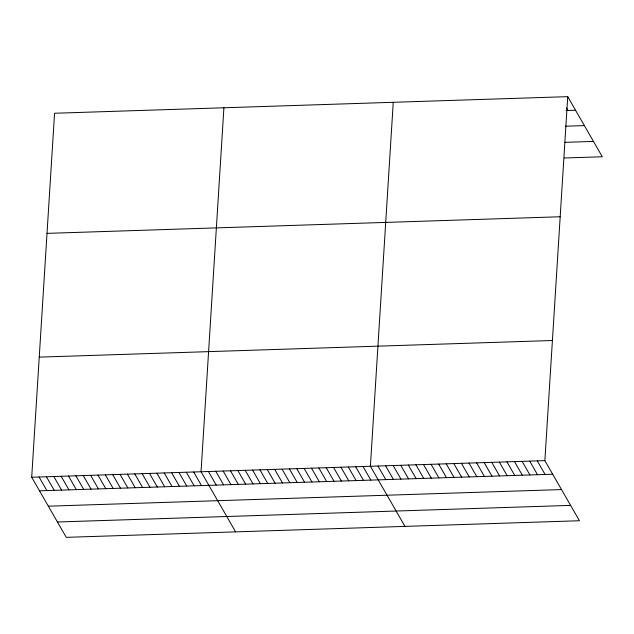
<?xml version="1.0" encoding="UTF-8"?>
<svg xmlns="http://www.w3.org/2000/svg" width="634" height="634" viewBox="0 0 634 634"><rect width="100%" height="100%" fill="white"/><g stroke="black" fill="none" stroke-linecap="round" stroke-linejoin="round"><path stroke-width="0.95" d="M567.731 96.653L544.868 460.625L579.436 520.744L66.269 537.347L31.7 477.236L54.564 113.256L567.731 96.653L602.3 156.764L564.371 157.993M223.913 107.78L201.049 471.751L235.61 531.871M393.254 102.296L370.391 466.275L404.96 526.386M566.067 110.554L575.545 110.245M565.409 126.214L584.374 125.595M565.021 142.333L593.472 141.414M47.019 233.367L560.187 216.765M39.245 357.124L552.412 340.513M31.7 477.236L544.868 460.625M39.514 490.827L552.682 474.216M48.343 506.178L561.51 489.567M57.44 521.996L570.608 505.385M566.495 107.938L567.961 110.49M537.283 460.87L545.097 474.462M529.699 461.116L537.513 474.707M522.115 461.362L529.929 474.953M514.523 461.607L522.337 475.199M506.938 461.853L514.753 475.445M499.354 462.099L507.168 475.69M491.77 462.344L499.584 475.936M484.178 462.59L492 476.182M476.594 462.836L484.408 476.427M469.009 463.082L476.823 476.673M461.425 463.327L469.239 476.919M453.841 463.573L461.655 477.164M446.249 463.819L454.063 477.41M438.665 464.064L446.479 477.656M431.08 464.31L438.894 477.901M423.496 464.556L431.31 478.147M415.904 464.801L423.726 478.393M408.32 465.047L416.134 478.638M400.736 465.293L408.55 478.884M393.151 465.538L400.965 479.13M385.567 465.784L393.381 479.375M377.975 466.03L385.789 479.621M363.028 466.513L370.842 480.104M355.666 466.751L363.48 480.342M348.304 466.989L356.118 480.58M340.941 467.226L348.755 480.818M333.579 467.464L341.393 481.055M326.217 467.702L334.031 481.293M318.854 467.94L326.668 481.531M311.492 468.177L319.306 481.769M304.122 468.415L311.944 482.006M296.76 468.653L304.582 482.244M289.397 468.891L297.211 482.482M282.035 469.128L289.849 482.72M274.673 469.374L282.487 482.957M267.31 469.612L275.124 483.195M259.948 469.849L267.762 483.441M252.586 470.087L260.4 483.679M245.223 470.325L253.037 483.916M237.861 470.563L245.675 484.154M230.499 470.8L238.313 484.392M223.136 471.038L230.95 484.63M215.774 471.276L223.588 484.867M208.412 471.514L216.226 485.105M193.679 471.989L201.501 485.581M186.317 472.227L194.139 485.818M178.954 472.465L186.768 486.056M171.592 472.702L179.406 486.294M164.23 472.94L172.044 486.532M156.867 473.186L164.681 486.769M149.505 473.424L157.319 487.015M142.143 473.661L149.957 487.253M134.78 473.899L142.595 487.491M127.418 474.137L135.232 487.728M120.056 474.375L127.87 487.966M112.693 474.612L120.508 488.204M105.331 474.85L113.145 488.442M97.969 475.088L105.783 488.679M90.607 475.326L98.421 488.917M83.236 475.563L91.058 489.155M75.874 475.801L83.696 489.393M68.512 476.039L76.326 489.63M61.149 476.277L68.963 489.868M53.787 476.514L61.601 490.106M46.425 476.752L54.239 490.344M39.062 476.998L46.876 490.581"/></g></svg>
